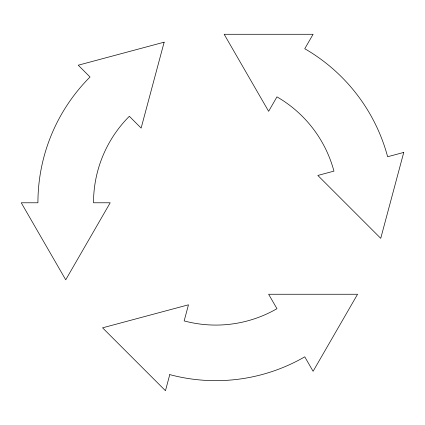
<?xml version="1.0" encoding="UTF-8"?>
<svg xmlns="http://www.w3.org/2000/svg" width="425" height="425" viewBox="0 0 425 425"><rect width="100%" height="100%" fill="white"/><g stroke="black" fill="none" stroke-linecap="round" stroke-linejoin="round"><path stroke-width="0.64" d="M164.151 42.181L141.132 128.095L129.338 116.301A122.299 122.299 0 0 0 93.516 202.783L110.192 202.783L65.721 279.809L21.25 202.783L37.926 202.783A177.889 177.889 0 0 1 90.031 76.994L78.237 65.206L164.151 42.181M169.772 374.606L165.458 390.718L102.563 327.824L188.477 304.805L184.163 320.912A122.299 122.299 0 0 0 276.962 308.693L268.627 294.254L357.568 294.254L313.098 371.28L304.757 356.835A177.889 177.889 0 0 1 169.772 374.606M403.75 152.426L380.731 238.34L317.836 175.445L333.944 171.126A122.299 122.299 0 0 0 276.962 96.868L268.627 111.313L224.156 34.282L313.098 34.282L304.757 48.726A177.889 177.889 0 0 1 387.642 156.74L403.75 152.426"/></g></svg>
